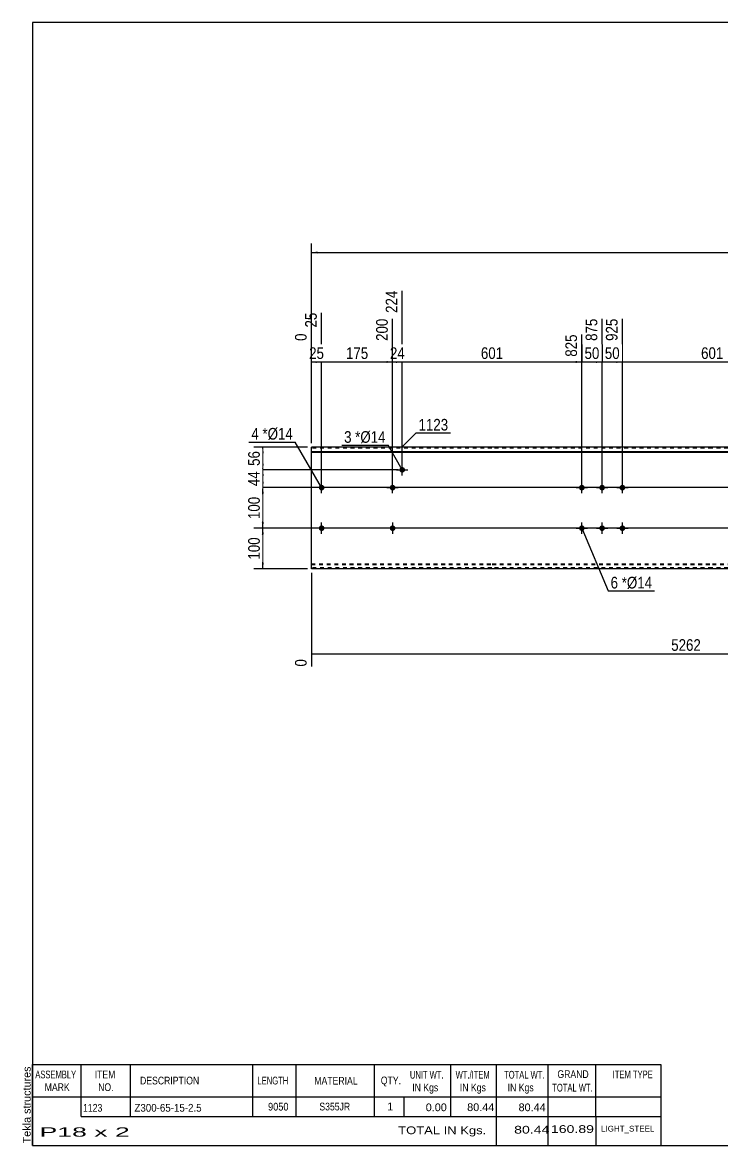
# Model space of a CAD drawing. Header units: millimetres. Extents: x -71 to 331, y -157 to 120.
# Drawn here: x -71.3 to 101.1, y -157.3 to 119.8 of the extents above; entities that cross this region are included whole.
import ezdxf

# ---------------------------------------------------------------- set-up
doc = ezdxf.new("R2010")
doc.units = ezdxf.units.MM
doc.linetypes.add('DXK_LINE_DOT1', pattern=[1.8814, 0.9407, -0.9407])
doc.styles.add('Arial', font='ARIAL.TTF', dxfattribs={"height": 0.2})
doc.styles.add('Arial Narrow', font='ARIALN.TTF', dxfattribs={"height": 0.2})

# ---------------------------------------------------------------- blocks, each defined once
blk = doc.blocks.new('Unknown-629276472-1864')
at = {"color": 5, "linetype": 'Continuous'}
for p, q in [((331.25, 119.75), (-68.75, 119.75)), ((-68.75, 119.75), (-68.75, -157.25)), ((331.25, -157.25), (331.25, 119.75)), ((-68.75, -157.25), (331.25, -157.25))]:
    blk.add_line(p, q, dxfattribs=at)
at = {"color": 174, "linetype": 'Continuous', "style": 'Arial'}
blk.add_text('Tekla structures', height=1.9102, rotation=90, dxfattribs=at).set_placement((-69.25, -156.75))
blk = doc.blocks.new('Bolt-629276472-1207 - 1201')
at = {"linetype": 'Continuous'}
for points in [[(65.96, 5, -1), (67.36, 5, -1)], [(70.96, 5, -1), (72.36, 5, -1)], [(75.96, 5, -1), (77.36, 5, -1)], [(65.96, -5, -1), (67.36, -5, -1)], [(70.96, -5, -1), (72.36, -5, -1)], [(75.96, -5, -1), (77.36, -5, -1)]]:
    blk.add_hatch(color=3, dxfattribs=at).paths.add_polyline_path(points)
at = {"color": 3, "linetype": 'Continuous'}
for p, q in [((66.66, 3.6), (66.66, 6.4)), ((71.66, 3.6), (71.66, 6.4)), ((76.66, 3.6), (76.66, 6.4)), ((65.26, 5), (68.06, 5)), ((70.26, 5), (73.06, 5)), ((75.26, 5), (78.06, 5)), ((65.26, -5), (68.06, -5)), ((66.66, -6.4), (66.66, -3.6)), ((70.26, -5), (73.06, -5)), ((71.66, -6.4), (71.66, -3.6)), ((75.26, -5), (78.06, -5)), ((76.66, -6.4), (76.66, -3.6))]:
    blk.add_line(p, q, dxfattribs=at)
blk = doc.blocks.new('Bolt-629276472-1215 - 1201')
at = {"linetype": 'Continuous'}
for points in [[(1.8, -5, -1), (3.2, -5, -1)], [(140.12, -5, -1), (141.52, -5, -1)]]:
    blk.add_hatch(color=3, dxfattribs=at).paths.add_polyline_path(points)
at = {"color": 3, "linetype": 'Continuous'}
for p, q in [((3.9, -5), (1.1, -5)), ((2.5, -6.4), (2.5, -3.6)), ((142.22, -5), (139.42, -5)), ((140.82, -6.4), (140.82, -3.6))]:
    blk.add_line(p, q, dxfattribs=at)
blk = doc.blocks.new('Part-629276472-1204 - 1201')
at = {"color": 2, "linetype": 'Continuous'}
for p, q in [((0, -15), (0, 15)), ((44.46, 15), (0, 15)), ((0, 13.94), (44.46, 13.94)), ((98.76, 15), (44.56, 15)), ((44.56, 13.94), (98.76, 13.94)), ((162.92, 15), (98.86, 15)), ((98.86, 13.94), (162.92, 13.94)), ((206.42, 15), (163.02, 15)), ((163.02, 13.94), (206.42, 13.94)), ((251.11, 15), (206.52, 15)), ((206.52, 13.94), (251.11, 13.94)), ((251.11, 15), (251.11, -15)), ((0, 13.76), (44.46, 13.76)), ((44.56, 13.76), (98.76, 13.76)), ((98.86, 13.76), (162.92, 13.76)), ((163.02, 13.76), (206.42, 13.76)), ((206.52, 13.76), (251.11, 13.76)), ((44.46, -15), (0, -15)), ((98.76, -15), (44.56, -15)), ((162.92, -15), (98.86, -15)), ((206.42, -15), (163.02, -15)), ((251.11, -15), (206.52, -15))]:
    blk.add_line(p, q, dxfattribs=at)
at = {"color": 7, "linetype": 'DXK_LINE_DOT1'}
for p, q in [((44.46, 14.75), (0, 14.75)), ((98.76, 14.75), (44.56, 14.75)), ((162.92, 14.75), (98.86, 14.75)), ((206.42, 14.75), (163.02, 14.75)), ((251.11, 14.75), (206.52, 14.75)), ((0, -13.76), (44.46, -13.76)), ((44.56, -13.76), (98.76, -13.76)), ((98.86, -13.76), (162.92, -13.76)), ((163.02, -13.76), (206.42, -13.76)), ((206.52, -13.76), (251.11, -13.76)), ((0, -13.94), (44.46, -13.94)), ((44.46, -14.75), (0, -14.75)), ((44.56, -13.94), (98.76, -13.94)), ((98.76, -14.75), (44.56, -14.75)), ((98.86, -13.94), (162.92, -13.94)), ((162.92, -14.75), (98.86, -14.75)), ((163.02, -13.94), (206.42, -13.94)), ((206.42, -14.75), (163.02, -14.75)), ((206.52, -13.94), (251.11, -13.94)), ((251.11, -14.75), (206.52, -14.75))]:
    blk.add_line(p, q, dxfattribs=at)
blk = doc.blocks.new('Bolt-629276472-1208 - 1201')
at = {"linetype": 'Continuous'}
blk.add_hatch(color=3, dxfattribs=at).paths.add_polyline_path([(21.67, 9.4, -1), (23.07, 9.4, -1)])
at = {"color": 3, "linetype": 'Continuous'}
for p, q in [((20.97, 9.4), (23.77, 9.4)), ((22.37, 8), (22.37, 10.8))]:
    blk.add_line(p, q, dxfattribs=at)
blk = doc.blocks.new('Bolt-629276472-1209 - 1201')
at = {"linetype": 'Continuous'}
blk.add_hatch(color=3, dxfattribs=at).paths.add_polyline_path([(19.3, 5, -1), (20.7, 5, -1)])
at = {"color": 3, "linetype": 'Continuous'}
for p, q in [((20, 3.6), (20, 6.4)), ((18.6, 5), (21.4, 5))]:
    blk.add_line(p, q, dxfattribs=at)
blk = doc.blocks.new('Bolt-629276472-1210 - 1201')
at = {"linetype": 'Continuous'}
blk.add_hatch(color=3, dxfattribs=at).paths.add_polyline_path([(20.7, -5, -1), (19.3, -5, -1)])
at = {"color": 3, "linetype": 'Continuous'}
for p, q in [((21.4, -5), (18.6, -5)), ((20, -3.6), (20, -6.4))]:
    blk.add_line(p, q, dxfattribs=at)
blk = doc.blocks.new('Bolt-629276472-1214 - 1201')
at = {"linetype": 'Continuous'}
for points in [[(1.8, 5, -1), (3.2, 5, -1)], [(140.12, 5, -1), (141.52, 5, -1)]]:
    blk.add_hatch(color=3, dxfattribs=at).paths.add_polyline_path(points)
at = {"color": 3, "linetype": 'Continuous'}
for p, q in [((2.5, 3.6), (2.5, 6.4)), ((140.82, 3.6), (140.82, 6.4)), ((3.9, 5), (1.1, 5)), ((142.22, 5), (139.42, 5))]:
    blk.add_line(p, q, dxfattribs=at)
blk = doc.blocks.new('StraightDimension-629276472-1314 - 1201')
at = {"linetype": 'Continuous'}
for points in [[(-12.25, 13.5), (-12, 15), (-11.75, 13.5)], [(-11.75, 10.9), (-12, 9.4), (-12.25, 10.9)]]:
    blk.add_hatch(color=7, dxfattribs=at).paths.add_polyline_path(points)
at = {"color": 7, "linetype": 'Continuous'}
for p, q in [((-1, 15), (-14.25, 15)), ((-12, 9.4), (-12, 15)), ((21.37, 9.4), (-14.25, 9.4))]:
    blk.add_line(p, q, dxfattribs=at)
at = {"color": 0}
blk.add_wipeout([(-12.15, 14.63), (-16.35, 14.63), (-16.35, 9.77), (-12.15, 9.77)], dxfattribs=at)
at = {"color": 3, "style": 'Arial Narrow'}
blk.add_text('56', height=2.863, rotation=90.0002, dxfattribs=at).set_placement((-12.75, 10.37))
blk = doc.blocks.new('StraightDimension-629276472-1317 - 1201')
at = {"linetype": 'Continuous'}
for points in [[(-12.25, -6.5), (-12, -5), (-11.75, -6.5)], [(-11.75, -13.5), (-12, -15), (-12.25, -13.5)]]:
    blk.add_hatch(color=7, dxfattribs=at).paths.add_polyline_path(points)
at = {"color": 7, "linetype": 'Continuous'}
for p, q in [((227.61, -5), (-14.25, -5)), ((-12, -15), (-12, -5)), ((-1, -15), (-14.25, -15))]:
    blk.add_line(p, q, dxfattribs=at)
at = {"color": 0}
blk.add_wipeout([(-12.15, -6.66), (-16.35, -6.66), (-16.35, -13.34), (-12.15, -13.34)], dxfattribs=at)
at = {"color": 3, "style": 'Arial Narrow'}
blk.add_text('100', height=2.863, rotation=90.0002, dxfattribs=at).set_placement((-12.75, -12.74))
blk = doc.blocks.new('StraightDimension-629276472-1248 - 1201')
at = {"linetype": 'Continuous'}
blk.add_hatch(color=7, dxfattribs=at).paths.add_polyline_path([(119.45, 36.25), (120.95, 36), (119.45, 35.75)])
at = {"color": 7, "linetype": 'Continuous'}
for p, q in [((120.95, 10.4), (120.95, 48.51)), ((76.66, 6), (76.66, 46.68)), ((76.66, 36), (120.95, 36))]:
    blk.add_line(p, q, dxfattribs=at)
at = {"color": 0, "linetype": 'Continuous'}
blk.add_wipeout([(120.35, 49.11), (116.15, 49.11), (116.15, 40.6), (120.35, 40.6)], dxfattribs=at)
at = {"color": 0}
blk.add_wipeout([(102.15, 36.15), (102.15, 40.35), (95.46, 40.35), (95.46, 36.15)], dxfattribs=at)
at = {"color": 3, "linetype": 'Continuous', "style": 'Arial Narrow'}
blk.add_text('1526', height=2.863, rotation=90.0002, dxfattribs=at).set_placement((119.75, 41.2))
at = {"color": 3, "style": 'Arial Narrow'}
blk.add_text('601', height=2.863, dxfattribs=at).set_placement((96.06, 36.75))
blk = doc.blocks.new('StraightDimension-629276472-1249 - 1201')
at = {"linetype": 'Continuous'}
blk.add_hatch(color=7, dxfattribs=at).paths.add_polyline_path([(75.16, 36.25), (76.66, 36), (75.16, 35.75)])
at = {"color": 7, "linetype": 'Continuous'}
for p, q in [((71.66, 6), (71.66, 46.68)), ((76.66, 6), (76.66, 46.68)), ((71.66, 36), (76.66, 36))]:
    blk.add_line(p, q, dxfattribs=at)
at = {"color": 0}
blk.add_wipeout([(76.59, 36.15), (76.59, 40.35), (71.73, 40.35), (71.73, 36.15)], dxfattribs=at)
at = {"color": 0, "linetype": 'Continuous'}
blk.add_wipeout([(76.06, 47.28), (71.86, 47.28), (71.86, 40.6), (76.06, 40.6)], dxfattribs=at)
at = {"color": 3, "linetype": 'Continuous', "style": 'Arial Narrow'}
blk.add_text('925', height=2.863, rotation=90.0002, dxfattribs=at).set_placement((75.46, 41.2))
at = {"color": 3, "style": 'Arial Narrow'}
blk.add_text('50', height=2.863, dxfattribs=at).set_placement((72.33, 36.75))
blk = doc.blocks.new('StraightDimension-629276472-1250 - 1201')
at = {"linetype": 'Continuous'}
blk.add_hatch(color=7, dxfattribs=at).paths.add_polyline_path([(70.16, 36.25), (71.66, 36), (70.16, 35.75)])
at = {"color": 7, "linetype": 'Continuous'}
for p, q in [((71.66, 6), (71.66, 46.68)), ((66.66, 6), (66.66, 42.78)), ((66.66, 36), (71.66, 36))]:
    blk.add_line(p, q, dxfattribs=at)
at = {"color": 0}
blk.add_wipeout([(71.59, 36.15), (71.59, 40.35), (66.73, 40.35), (66.73, 36.15)], dxfattribs=at)
at = {"color": 0, "linetype": 'Continuous'}
blk.add_wipeout([(71.06, 47.28), (66.86, 47.28), (66.86, 40.6), (71.06, 40.6)], dxfattribs=at)
at = {"color": 3, "linetype": 'Continuous', "style": 'Arial Narrow'}
blk.add_text('875', height=2.863, rotation=90.0002, dxfattribs=at).set_placement((70.46, 41.2))
at = {"color": 3, "style": 'Arial Narrow'}
blk.add_text('50', height=2.863, dxfattribs=at).set_placement((67.33, 36.75))
blk = doc.blocks.new('StraightDimension-629276472-1316 - 1201')
at = {"linetype": 'Continuous'}
for points in [[(-12.25, 3.5), (-12, 5), (-11.75, 3.5)], [(-11.75, -3.5), (-12, -5), (-12.25, -3.5)]]:
    blk.add_hatch(color=7, dxfattribs=at).paths.add_polyline_path(points)
at = {"color": 7, "linetype": 'Continuous'}
for p, q in [((227.61, 5), (-14.25, 5)), ((-12, -5), (-12, 5)), ((227.61, -5), (-14.25, -5))]:
    blk.add_line(p, q, dxfattribs=at)
at = {"color": 0}
blk.add_wipeout([(-12.15, 3.34), (-16.35, 3.34), (-16.35, -3.34), (-12.15, -3.34)], dxfattribs=at)
at = {"color": 3, "style": 'Arial Narrow'}
blk.add_text('100', height=2.863, rotation=90.0002, dxfattribs=at).set_placement((-12.75, -2.74))
blk = doc.blocks.new('StraightDimension-629276472-1251 - 1201')
at = {"linetype": 'Continuous'}
blk.add_hatch(color=7, dxfattribs=at).paths.add_polyline_path([(65.16, 36.25), (66.66, 36), (65.16, 35.75)])
at = {"color": 7, "linetype": 'Continuous'}
for p, q in [((22.37, 10.4), (22.37, 53.58)), ((66.66, 6), (66.66, 42.78)), ((22.37, 36), (66.66, 36))]:
    blk.add_line(p, q, dxfattribs=at)
at = {"color": 0, "linetype": 'Continuous'}
blk.add_wipeout([(66.06, 43.38), (61.86, 43.38), (61.86, 36.7), (66.06, 36.7)], dxfattribs=at)
at = {"color": 0}
blk.add_wipeout([(47.86, 36.15), (47.86, 40.35), (41.17, 40.35), (41.17, 36.15)], dxfattribs=at)
at = {"color": 3, "linetype": 'Continuous', "style": 'Arial Narrow'}
blk.add_text('825', height=2.863, rotation=90.0002, dxfattribs=at).set_placement((65.46, 37.3))
at = {"color": 3, "style": 'Arial Narrow'}
blk.add_text('601', height=2.863, dxfattribs=at).set_placement((41.77, 36.75))
blk = doc.blocks.new('StraightDimension-629276472-1315 - 1201')
at = {"linetype": 'Continuous'}
for points in [[(-12.25, 7.9), (-12, 9.4), (-11.75, 7.9)], [(-11.75, 6.5), (-12, 5), (-12.25, 6.5)]]:
    blk.add_hatch(color=7, dxfattribs=at).paths.add_polyline_path(points)
at = {"color": 7, "linetype": 'Continuous'}
for p, q in [((21.37, 9.4), (-14.25, 9.4)), ((-12, 5), (-12, 9.4)), ((227.61, 5), (-14.25, 5))]:
    blk.add_line(p, q, dxfattribs=at)
at = {"color": 0}
blk.add_wipeout([(-12.15, 9.63), (-16.35, 9.63), (-16.35, 4.77), (-12.15, 4.77)], dxfattribs=at)
at = {"color": 3, "style": 'Arial Narrow'}
blk.add_text('44', height=2.863, rotation=90.0002, dxfattribs=at).set_placement((-12.75, 5.37))
blk = doc.blocks.new('StraightDimension-629276472-1252 - 1201')
at = {"linetype": 'Continuous'}
blk.add_hatch(color=7, dxfattribs=at).paths.add_polyline_path([(20.87, 36.25), (22.37, 36), (20.87, 35.75)])
at = {"color": 7, "linetype": 'Continuous'}
for p, q in [((22.37, 10.4), (22.37, 53.58)), ((20, 6), (20, 46.68)), ((20, 36), (22.37, 36))]:
    blk.add_line(p, q, dxfattribs=at)
at = {"color": 0, "linetype": 'Continuous'}
blk.add_wipeout([(21.77, 54.18), (17.57, 54.18), (17.57, 47.5), (21.77, 47.5)], dxfattribs=at)
at = {"color": 0}
blk.add_wipeout([(23.61, 36.15), (23.61, 40.35), (18.75, 40.35), (18.75, 36.15)], dxfattribs=at)
at = {"color": 3, "linetype": 'Continuous', "style": 'Arial Narrow'}
blk.add_text('224', height=2.863, rotation=90.0002, dxfattribs=at).set_placement((21.17, 48.1))
at = {"color": 3, "style": 'Arial Narrow'}
blk.add_text('24', height=2.863, dxfattribs=at).set_placement((19.35, 36.75))
blk = doc.blocks.new('StraightDimension-629276472-1253 - 1201')
at = {"linetype": 'Continuous'}
blk.add_hatch(color=7, dxfattribs=at).paths.add_polyline_path([(18.5, 36.25), (20, 36), (18.5, 35.75)])
at = {"color": 7, "linetype": 'Continuous'}
for p, q in [((2.5, 6), (2.5, 48.16)), ((20, 6), (20, 46.68)), ((2.5, 36), (20, 36))]:
    blk.add_line(p, q, dxfattribs=at)
at = {"color": 0}
blk.add_wipeout([(14.59, 36.15), (14.59, 40.35), (7.91, 40.35), (7.91, 36.15)], dxfattribs=at)
at = {"color": 0, "linetype": 'Continuous'}
blk.add_wipeout([(19.4, 47.28), (15.2, 47.28), (15.2, 40.6), (19.4, 40.6)], dxfattribs=at)
at = {"color": 3, "linetype": 'Continuous', "style": 'Arial Narrow'}
blk.add_text('200', height=2.863, rotation=90.0002, dxfattribs=at).set_placement((18.8, 41.2))
at = {"color": 3, "style": 'Arial Narrow'}
blk.add_text('175', height=2.863, dxfattribs=at).set_placement((8.51, 36.75))
blk = doc.blocks.new('StraightDimension-629276472-1254 - 1201')
at = {"linetype": 'Continuous'}
blk.add_hatch(color=7, dxfattribs=at).paths.add_polyline_path([(1, 36.25), (2.5, 36), (1, 35.75)])
at = {"color": 7, "linetype": 'Continuous'}
for p, q in [((2.5, 6), (2.5, 48.16)), ((0, 16), (0, 43.03)), ((0, 36), (2.5, 36))]:
    blk.add_line(p, q, dxfattribs=at)
at = {"color": 0, "linetype": 'Continuous'}
blk.add_wipeout([(1.9, 48.76), (-2.3, 48.76), (-2.3, 43.9), (1.9, 43.9)], dxfattribs=at)
at = {"color": 0}
blk.add_wipeout([(3.68, 36.15), (3.68, 40.35), (-1.18, 40.35), (-1.18, 36.15)], dxfattribs=at)
at = {"color": 0, "linetype": 'Continuous'}
blk.add_wipeout([(-0.6, 43.63), (-4.8, 43.63), (-4.8, 40.6), (-0.6, 40.6)], dxfattribs=at)
at = {"color": 3, "linetype": 'Continuous', "style": 'Arial Narrow'}
for s, height, p in [('25', 2.863, (1.3, 44.5)), ('0', 2.86, (-1.2, 41.2))]:
    blk.add_text(s, height=height, rotation=90.0002, dxfattribs=at).set_placement(p)
at = {"color": 3, "style": 'Arial Narrow'}
blk.add_text('25', height=2.863, dxfattribs=at).set_placement((-0.58, 36.75))
blk = doc.blocks.new('StraightDimension-629276472-1298 - 1201')
at = {"linetype": 'Continuous'}
blk.add_hatch(color=7, dxfattribs=at).paths.add_polyline_path([(183.22, -35.75), (184.72, -36), (183.22, -36.25)])
at = {"color": 7, "linetype": 'Continuous'}
for p, q in [((184.72, -6), (184.72, -44.61)), ((0, -16), (0, -39.13)), ((0, -36), (184.72, -36))]:
    blk.add_line(p, q, dxfattribs=at)
at = {"color": 0}
blk.add_wipeout([(96.61, -35.85), (96.61, -31.65), (88.1, -31.65), (88.1, -35.85)], dxfattribs=at)
at = {"color": 0, "linetype": 'Continuous'}
for points in [[(-0.6, -36.7), (-4.8, -36.7), (-4.8, -39.73), (-0.6, -39.73)], [(184.12, -36.7), (179.92, -36.7), (179.92, -45.21), (184.12, -45.21)]]:
    blk.add_wipeout(points, dxfattribs=at)
at = {"color": 3, "style": 'Arial Narrow'}
blk.add_text('5262', height=2.863, dxfattribs=at).set_placement((88.7, -35.25))
at = {"color": 3, "linetype": 'Continuous', "style": 'Arial Narrow'}
for s, height, p in [('0', 2.86, (-1.2, -39.13)), ('5262', 2.863, (183.52, -44.61))]:
    blk.add_text(s, height=height, rotation=90.0002, dxfattribs=at).set_placement(p)
blk = doc.blocks.new('StraightDimension-629276472-1350 - 1201')
at = {"linetype": 'Continuous'}
for points in [[(1.5, 62.75), (0, 63), (1.5, 63.25)], [(249.61, 63.25), (251.11, 63), (249.61, 62.75)]]:
    blk.add_hatch(color=7, dxfattribs=at).paths.add_polyline_path(points)
at = {"color": 7, "linetype": 'Continuous'}
for p, q in [((0, 16), (0, 65.25)), ((251.11, 16), (251.11, 65.25)), ((0, 63), (251.11, 63))]:
    blk.add_line(p, q, dxfattribs=at)
at = {"color": 0}
blk.add_wipeout([(129.81, 63.15), (129.81, 67.35), (121.3, 67.35), (121.3, 63.15)], dxfattribs=at)
at = {"color": 3, "style": 'Arial Narrow'}
blk.add_text('9050', height=2.863, dxfattribs=at).set_placement((121.9, 63.75))
blk = doc.blocks.new('CBS_BOM-629276472-1914')
at = {"color": 7, "linetype": 'Continuous'}
for p, q in [((-68.78, -145.28), (-68.78, -137.28)), ((-68.78, -137.28), (86.14, -137.28)), ((-56.78, -145.28), (-56.78, -137.28)), ((-44.59, -145.28), (-44.59, -137.28)), ((-14.43, -145.28), (-14.43, -137.28)), ((-3.75, -145.28), (-3.75, -137.28)), ((15.57, -145.28), (15.57, -137.28)), ((34.37, -145.28), (34.37, -137.28)), ((45.58, -145.28), (45.58, -137.28)), ((58.37, -145.28), (58.37, -137.28)), ((70.12, -145.28), (70.12, -137.28)), ((86.14, -137.29), (86.14, -145.27)), ((-68.78, -145.28), (86.14, -145.28)), ((-68.78, -150.08), (-68.78, -145.28)), ((-56.78, -150.08), (-56.78, -145.28)), ((-44.59, -150.08), (-44.59, -145.28)), ((-14.43, -150.08), (-14.43, -145.28)), ((-3.75, -150.08), (-3.75, -145.28)), ((15.57, -150.08), (15.57, -145.28)), ((22.83, -150.08), (22.83, -145.28)), ((34.37, -150.08), (34.37, -145.28)), ((45.58, -150.08), (45.58, -145.28)), ((58.37, -150.08), (58.37, -145.28)), ((70.14, -150.08), (70.14, -145.28)), ((86.14, -145.28), (86.14, -150.08)), ((-68.78, -157.28), (-68.78, -150.1)), ((-56.78, -150.08), (86.14, -150.08)), ((45.58, -157.28), (45.58, -150.1)), ((58.37, -157.28), (58.37, -150.1)), ((70.18, -157.28), (70.18, -150.1)), ((86.14, -150.08), (86.14, -157.28)), ((-68.78, -157.28), (86.14, -157.28))]:
    blk.add_line(p, q, dxfattribs=at)
at = {"color": 3, "linetype": 'Continuous', "style": 'Arial'}
for s, height, width, p in [('ASSEMBLY', 1.91, 0.7, (-68.1, -140.71)), ('ITEM', 1.91, 0.8, (-53.45, -140.71)), ('DESCRIPTION', 1.9102, 0.8, (-42.27, -142.21)), ('LENGTH', 1.91, 0.7, (-13.32, -142.21)), ('MATERIAL', 1.91, 0.8, (0.7, -142.26)), ('QTY.', 1.91, 0.8, (17.09, -142.18)), ('UNIT WT.', 1.91, 0.7, (24.26, -140.78)), ('WT./ITEM', 1.91, 0.7, (35.55, -140.78)), ('TOTAL WT.', 1.91, 0.7, (47.49, -140.78)), ('GRAND', 1.91, 0.8, (60.64, -140.62)), ('ITEM TYPE', 1.91, 0.7, (74.28, -140.7)), ('MARK', 1.91, 0.8, (-65.78, -143.84)), ('NO.', 1.91, 0.8, (-52.6, -143.84)), ('IN Kgs', 1.91, 0.8, (24.84, -143.92)), ('IN Kgs', 1.91, 0.8, (36.59, -143.92)), ('IN Kgs', 1.91, 0.8, (48.38, -143.92)), ('TOTAL WT.', 1.91, 0.7, (59.38, -143.96))]:
    blk.add_text(s, height=height, dxfattribs=dict(at, width=width)).set_placement(p)
at = {"color": 7, "linetype": 'Continuous', "style": 'Arial'}
for s, height, width, p in [('9050', 1.91, 0.85, (-10.71, -148.65)), ('S355JR', 1.91, 0.8, (1.94, -148.62)), ('1123', 1.91, 0.8, (-56.32, -148.93)), ('Z300-65-15-2.5', 1.9102, 0.9, (-43.65, -148.93))]:
    blk.add_text(s, height=height, dxfattribs=dict(at, width=width)).set_placement(p)
for s, p in [('1', (18.66, -148.62)), ('0.00', (28.17, -148.81)), ('80.44', (38.39, -148.78)), ('80.44', (51.06, -148.81))]:
    blk.add_text(s, height=1.91, dxfattribs=at).set_placement(p)
at = {"color": 6, "linetype": 'Continuous', "style": 'Arial'}
for s, height, width, p in [('160.89', 1.91, 1.3, (59.04, -154.17)), ('P18 x 2', 2.292, 2.05, (-67.06, -155.09)), ('TOTAL IN Kgs.', 1.9102, 1.2, (21.38, -154.48)), ('80.44', 1.91, 1.3, (49.97, -154.33))]:
    blk.add_text(s, height=height, dxfattribs=dict(at, width=width)).set_placement(p)
blk.add_text('LIGHT_STEEL', height=1.4135, dxfattribs=at).set_placement((71.39, -153.83))
blk = doc.blocks.new('Mark-629276472-1353 - 1201')
at = {"color": 0}
blk.add_wipeout([(33.7, 19.09), (33.7, 22.09), (26.39, 22.09), (26.39, 19.09)], dxfattribs=at)
blk.add_wipeout([(33.7, 19.09), (33.7, 22.09), (26.39, 22.09), (26.39, 19.09)], dxfattribs=at)
at = {"color": 7, "linetype": 'Continuous'}
for p, q in [((22.26, 14.95), (25.79, 18.49)), ((25.79, 18.49), (34.3, 18.49))]:
    blk.add_line(p, q, dxfattribs=at)
at = {"color": 3, "style": 'Arial Narrow'}
blk.add_text('1123', height=2.863, dxfattribs=at).set_placement((26.39, 19.09))
blk = doc.blocks.new('MarkSet-629276472-1365 - 1201')
at = {"color": 0}
blk.add_wipeout([(9.87, 16.07), (9.87, 19.07), (8.05, 19.07), (8.05, 16.07)], dxfattribs=at)
blk.add_wipeout([(9.87, 16.07), (9.87, 19.07), (8.05, 19.07), (8.05, 16.07)], dxfattribs=at)
blk.add_wipeout([(12.05, 16.07), (12.05, 19.07), (10.77, 19.07), (10.77, 16.07)], dxfattribs=at)
blk.add_wipeout([(12.05, 16.07), (12.05, 19.07), (10.77, 19.07), (10.77, 16.07)], dxfattribs=at)
at = {"color": 3, "style": 'Arial Narrow'}
blk.add_text('3', height=2.86, dxfattribs=at).set_placement((8.05, 16.07))
at = {"color": 0}
blk.add_wipeout([(18.27, 16.07), (18.27, 19.07), (12.05, 19.07), (12.05, 16.07)], dxfattribs=at)
blk.add_wipeout([(18.27, 16.07), (18.27, 19.07), (12.05, 19.07), (12.05, 16.07)], dxfattribs=at)
at = {"color": 7, "linetype": 'Continuous'}
for p in [(7.45, 15.47), (22.37, 9.4)]:
    blk.add_line(p, (18.87, 15.47), dxfattribs=at)
at = {"color": 3, "style": 'Arial Narrow'}
for s, height, p in [('*', 2.86, (10.77, 16.07)), ('Ø14', 2.863, (12.05, 16.07))]:
    blk.add_text(s, height=height, dxfattribs=at).set_placement(p)
blk = doc.blocks.new('MarkSet-629276472-1378 - 1201')
at = {"color": 0}
blk.add_wipeout([(-12.99, 16.86), (-12.99, 19.86), (-14.82, 19.86), (-14.82, 16.86)], dxfattribs=at)
blk.add_wipeout([(-12.99, 16.86), (-12.99, 19.86), (-14.82, 19.86), (-14.82, 16.86)], dxfattribs=at)
blk.add_wipeout([(-10.81, 16.86), (-10.81, 19.86), (-12.09, 19.86), (-12.09, 16.86)], dxfattribs=at)
blk.add_wipeout([(-10.81, 16.86), (-10.81, 19.86), (-12.09, 19.86), (-12.09, 16.86)], dxfattribs=at)
at = {"color": 3, "style": 'Arial Narrow'}
blk.add_text('4', height=2.86, dxfattribs=at).set_placement((-14.82, 16.86))
at = {"color": 0}
blk.add_wipeout([(-4.6, 16.86), (-4.6, 19.86), (-10.81, 19.86), (-10.81, 16.86)], dxfattribs=at)
blk.add_wipeout([(-4.6, 16.86), (-4.6, 19.86), (-10.81, 19.86), (-10.81, 16.86)], dxfattribs=at)
at = {"color": 7, "linetype": 'Continuous'}
for p in [(-15.42, 16.26), (2.5, 5)]:
    blk.add_line(p, (-4, 16.26), dxfattribs=at)
at = {"color": 3, "style": 'Arial Narrow'}
for s, height, p in [('*', 2.86, (-12.09, 16.86)), ('Ø14', 2.863, (-10.81, 16.86))]:
    blk.add_text(s, height=height, dxfattribs=at).set_placement(p)
blk = doc.blocks.new('Mark-629276472-1383 - 1201')
at = {"color": 0}
blk.add_wipeout([(75.59, -19.86), (75.59, -16.86), (73.76, -16.86), (73.76, -19.86)], dxfattribs=at)
blk.add_wipeout([(75.59, -19.86), (75.59, -16.86), (73.76, -16.86), (73.76, -19.86)], dxfattribs=at)
at = {"color": 7, "linetype": 'Continuous'}
blk.add_line((66.66, -5), (73.16, -20.46), dxfattribs=at)
at = {"color": 0}
blk.add_wipeout([(77.77, -19.86), (77.77, -16.86), (76.49, -16.86), (76.49, -19.86)], dxfattribs=at)
blk.add_wipeout([(77.77, -19.86), (77.77, -16.86), (76.49, -16.86), (76.49, -19.86)], dxfattribs=at)
at = {"color": 3, "style": 'Arial Narrow'}
blk.add_text('6', height=2.86, dxfattribs=at).set_placement((73.76, -19.86))
at = {"color": 0}
blk.add_wipeout([(83.98, -19.86), (83.98, -16.86), (77.77, -16.86), (77.77, -19.86)], dxfattribs=at)
blk.add_wipeout([(83.98, -19.86), (83.98, -16.86), (77.77, -16.86), (77.77, -19.86)], dxfattribs=at)
at = {"color": 7, "linetype": 'Continuous'}
blk.add_line((73.16, -20.46), (84.58, -20.46), dxfattribs=at)
at = {"color": 3, "style": 'Arial Narrow'}
for s, height, p in [('*', 2.86, (76.49, -19.86)), ('Ø14', 2.863, (77.77, -19.86))]:
    blk.add_text(s, height=height, dxfattribs=at).set_placement(p)

msp = doc.modelspace()

# ---------------------------------------------------------------- block references
for name in ['Unknown-629276472-1864', 'Part-629276472-1204 - 1201', 'Bolt-629276472-1208 - 1201', 'Bolt-629276472-1214 - 1201', 'Bolt-629276472-1209 - 1201', 'Bolt-629276472-1207 - 1201', 'Bolt-629276472-1215 - 1201', 'Bolt-629276472-1210 - 1201', 'CBS_BOM-629276472-1914']:
    msp.add_blockref(name, (0, 0))

# ---------------------------------------------------------------- next in the draw order: block references
for name in ['StraightDimension-629276472-1248 - 1201', 'StraightDimension-629276472-1314 - 1201', 'StraightDimension-629276472-1317 - 1201']:
    msp.add_blockref(name, (0, 0))

# ---------------------------------------------------------------- next in the draw order: block references
msp.add_blockref('StraightDimension-629276472-1249 - 1201', (0, 0))

# ---------------------------------------------------------------- next in the draw order: block references
msp.add_blockref('StraightDimension-629276472-1250 - 1201', (0, 0))

# ---------------------------------------------------------------- next in the draw order: block references
msp.add_blockref('StraightDimension-629276472-1316 - 1201', (0, 0))

# ---------------------------------------------------------------- next in the draw order: block references
for name in ['StraightDimension-629276472-1251 - 1201', 'StraightDimension-629276472-1298 - 1201']:
    msp.add_blockref(name, (0, 0))

# ---------------------------------------------------------------- next in the draw order: block references
for name in ['StraightDimension-629276472-1315 - 1201', 'Mark-629276472-1383 - 1201']:
    msp.add_blockref(name, (0, 0))

# ---------------------------------------------------------------- next in the draw order: block references
msp.add_blockref('StraightDimension-629276472-1252 - 1201', (0, 0))

# ---------------------------------------------------------------- next in the draw order: block references
msp.add_blockref('StraightDimension-629276472-1253 - 1201', (0, 0))

# ---------------------------------------------------------------- next in the draw order: block references
msp.add_blockref('StraightDimension-629276472-1254 - 1201', (0, 0))

# ---------------------------------------------------------------- next in the draw order: block references
msp.add_blockref('StraightDimension-629276472-1350 - 1201', (0, 0))

# ---------------------------------------------------------------- next in the draw order: block references
for name in ['MarkSet-629276472-1378 - 1201', 'Mark-629276472-1353 - 1201']:
    msp.add_blockref(name, (0, 0))

# ---------------------------------------------------------------- next in the draw order: block references
msp.add_blockref('MarkSet-629276472-1365 - 1201', (0, 0))

doc.saveas('drawing.dxf')
